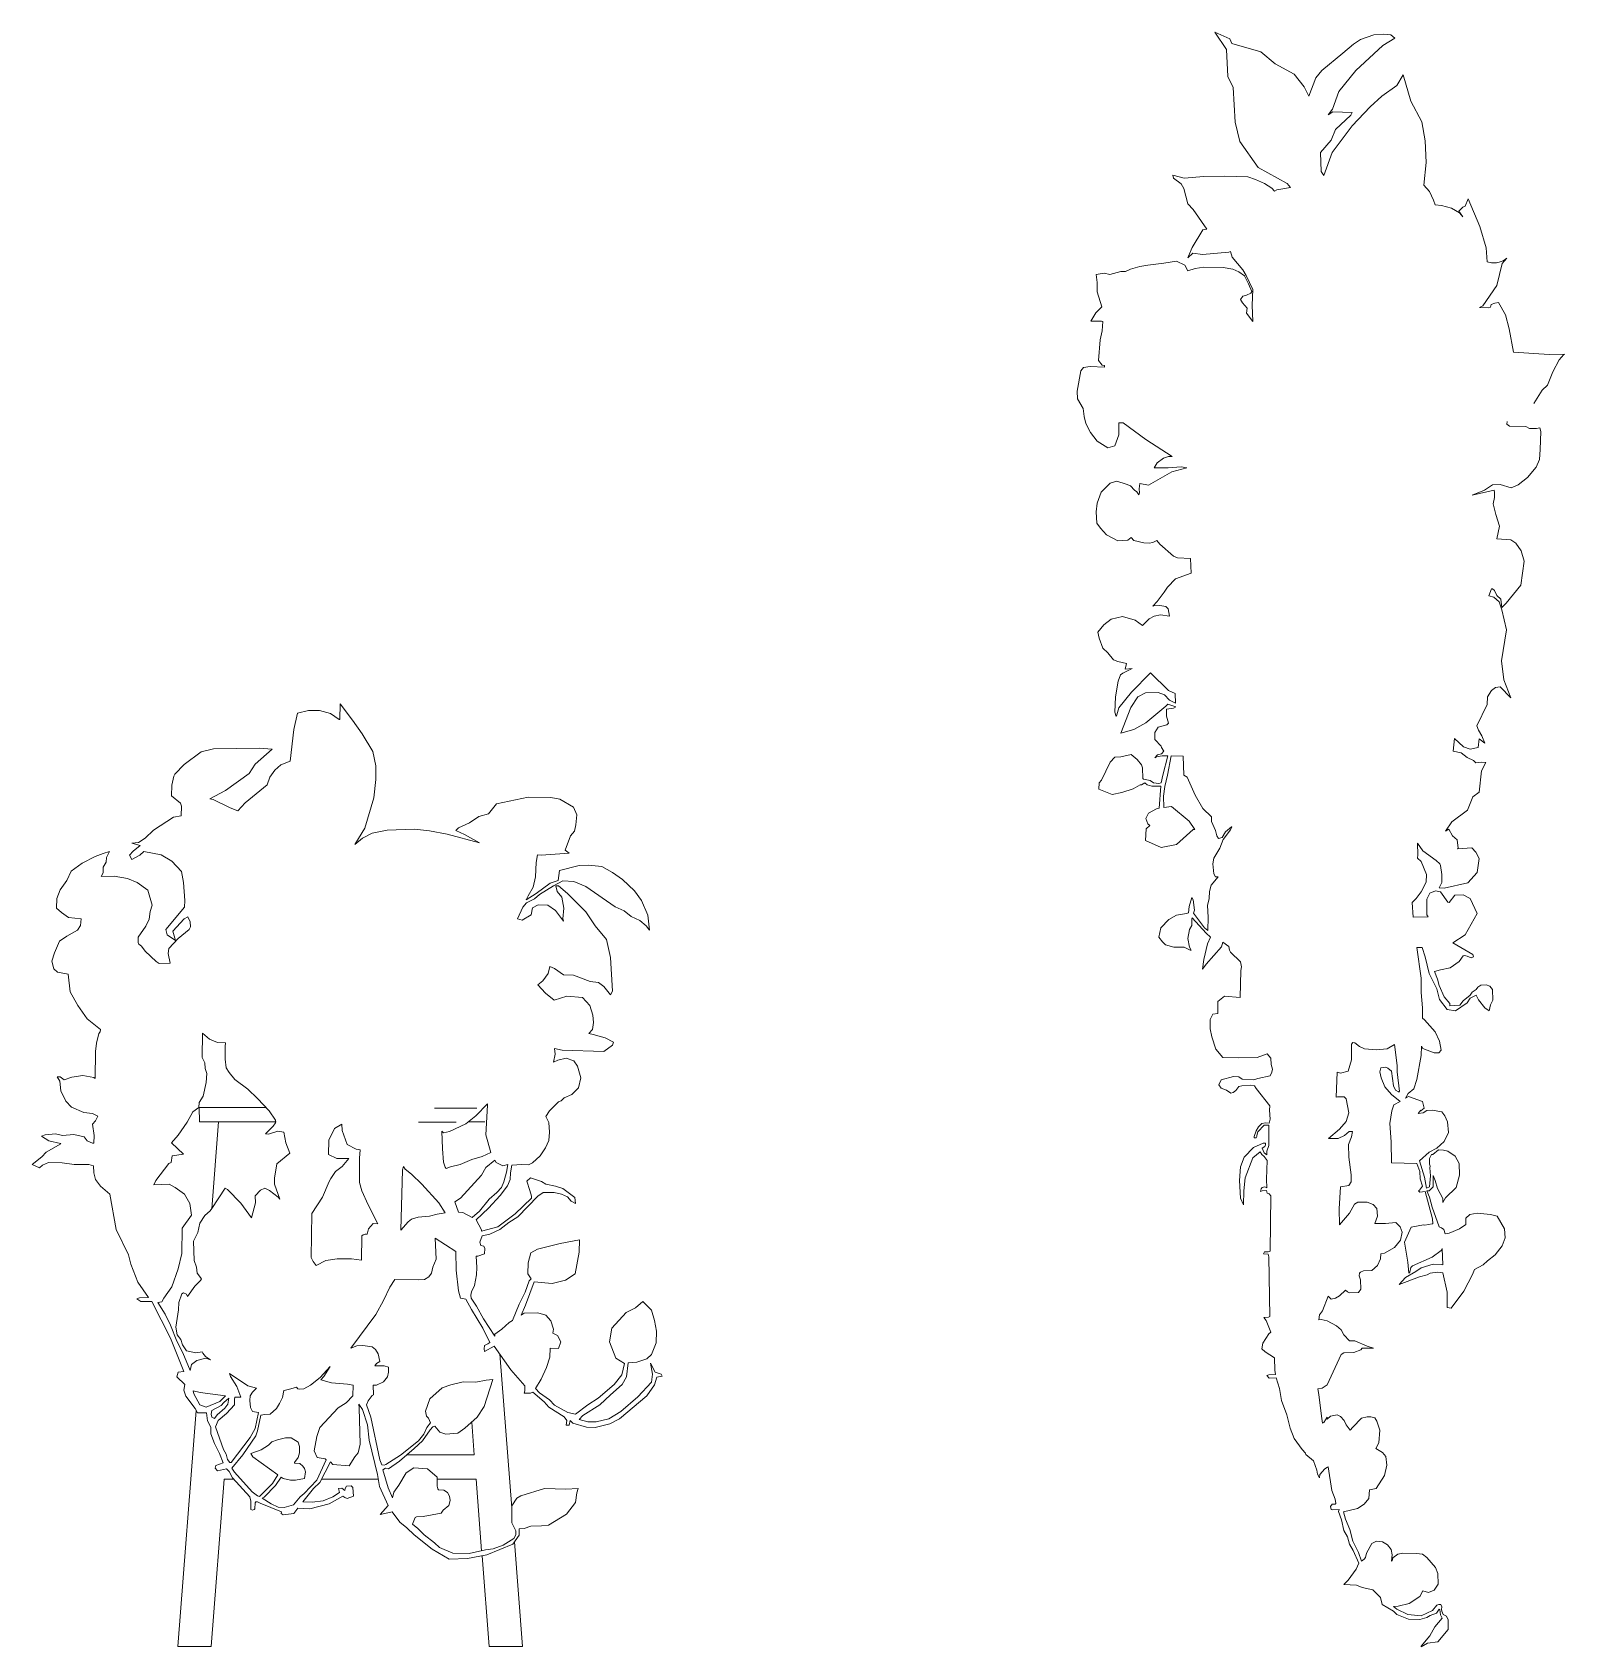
# Model space of a CAD drawing. Header units: millimetres. Extents: x -63086 to 144078, y -129912 to 13382.
# Drawn here: x 58897 to 60035, y -40443 to -39244 of the extents above; entities that cross this region are included whole.
import ezdxf

# ---------------------------------------------------------------- set-up
doc = ezdxf.new("R2010")
doc.units = ezdxf.units.MM
doc.layers.get('0').update_dxf_attribs({"lineweight": 0})
doc.layers.add('観葉植物', color=92, linetype='Continuous', lineweight=9)

# ---------------------------------------------------------------- blocks, each defined once
blk = doc.blocks.new('観葉植物シルエット（CAD素材.com）21')
at = {"color": 0, "linetype": 'ByBlock', "lineweight": -2}
blk.add_lwpolyline([(63.8, 909.8), (63.5, 907.7), (65.5, 906.4), (77.7, 906.1), (80.5, 904.5), (85.7, 904.5), (88.1, 905.2), (88.7, 902.4), (88.4, 889), (87.8, 881.7), (85.3, 875.9), (78.9, 868.3), (71.9, 862.8), (66.7, 860.6), (58.5, 863.1), (53, 862.8), (46.9, 858.8), (37.8, 855.1), (54.2, 858.8), (54.5, 857), (54.5, 853.3), (53.4, 848.6), (55.3, 840.7), (58, 832.1), (56.2, 822.6), (66.5, 822), (70.3, 819.4), (74.3, 813.8), (76.4, 806), (73.9, 788.3), (63, 774.8), (59.8, 771.7), (59, 777.8), (56.2, 780.7), (54.5, 784.3), (52.9, 785.6), (52.2, 785.5), (50.2, 780.4), (53.9, 779.4), (57.9, 775.9), (59.8, 770), (63.4, 755), (59.6, 732.2), (61.3, 717.9), (66.5, 704.7), (58.6, 712.7), (55.2, 712.2), (52.2, 710.1), (49.2, 705.3), (48.9, 699.6), (41.3, 683.7), (42.4, 680.5), (45.1, 676.3), (47.2, 671), (43, 674.2), (42.3, 667.8), (36.3, 666.6), (31.4, 668.3), (24.7, 674.5), (23.8, 664.9), (29.7, 663.8), (34, 660.3), (38.8, 658), (40.4, 656.4), (44.4, 656.9), (48, 656.7), (44.7, 650.4), (42.9, 634.6), (38.3, 631.2), (34.3, 621.1), (22.6, 612.6), (17.9, 605.7), (20.4, 607), (23.3, 602.1), (26.7, 599.2), (27.5, 592.9), (26.9, 592.5), (37.6, 593.1), (40.5, 590.1), (42.9, 585.3), (41.6, 575), (34.5, 567.2), (17, 563.2), (13.2, 563.4), (15.3, 567.4), (15.3, 573.3), (14.2, 580.1), (13.7, 581.3), (11.1, 583.8), (1.2, 590.9), (-2.8, 596.8), (-2.6, 587.9), (-2.9, 585.6), (0, 583.1), (3.9, 573.3), (3.6, 567.8), (0, 560.5), (-3.7, 555.7), (-6.8, 552.7), (-6, 541.7), (5.1, 541.9), (4.2, 543.5), (4.2, 555), (6.4, 559.6), (10.6, 561.4), (14.3, 560.5), (19.8, 552.9), (20.7, 552.6), (25, 558.1), (31.1, 558.4), (36.2, 555.7), (41.4, 544.4), (32.6, 528.5), (23.4, 522.7), (38.2, 514), (38.9, 512.2), (37, 511.6), (34.1, 512.8), (32.1, 513.2), (31, 513.1), (28.2, 508.8), (21.5, 504), (14.3, 502.7), (9.9, 501.3), (12, 495.8), (13.3, 490.9), (17.1, 482.5), (21.1, 477.7), (21.3, 475.8), (28.7, 476.4), (31, 479.6), (36.2, 483.8), (37.7, 486.1), (40.8, 488), (41.9, 489.8), (44.3, 491.2), (48.1, 491.5), (50.9, 490.4), (52.8, 488.1), (53.1, 480.2), (51.4, 476.6), (50.4, 472.2), (47.3, 474.4), (42.5, 480.3), (40.7, 483.8), (40.2, 483.6), (36.4, 481.5), (34.1, 478.1), (25.5, 472.2), (19.2, 473.1), (13.5, 480.6), (11.6, 488.4), (5.9, 500), (2.8, 512.2), (0.7, 519.3), (-3.3, 519.1), (-0.2, 496.4), (-0.2, 485.7), (0.9, 474.5), (0.9, 466.8), (2.4, 465.4), (10.4, 456.7), (13.5, 449.6), (14.8, 443), (13.1, 441.1), (9.5, 440.9), (1.1, 444.1), (0.1, 446), (-0.1, 439), (-3.3, 421.2), (-5.6, 414.2), (-9.8, 410.9), (-11.6, 407.4), (-9.4, 408.6), (0.9, 404.8), (2.2, 399.9), (-0.3, 397.8), (-0.3, 398.3), (-2.4, 395.9), (1.5, 396.4), (4.1, 398.2), (8.1, 398.5), (15.2, 397.2), (17.5, 394.3), (19.4, 389.8), (20.1, 381.8), (17.1, 375.1), (11.6, 370.3), (5.8, 367.3), (-1.2, 360.8), (2.3, 348.6), (3.8, 340.4), (6.1, 341.4), (6.9, 349.6), (6.3, 355.7), (6.5, 356.9), (6, 358.3), (6, 362.5), (7.6, 365.4), (8.7, 365.4), (12.7, 369), (16.5, 368.8), (19.8, 367.9), (25.1, 364.2), (28.1, 358.9), (28.3, 350.1), (25.8, 341), (18, 333.2), (16.1, 329.9), (15.9, 332.8), (12.1, 340.2), (10.4, 346.1), (8.8, 350), (8.8, 341.6), (5.8, 338.5), (4.2, 338.5), (6.1, 333.9), (8.2, 326.3), (13.2, 311.8), (15.1, 311), (16.8, 309.7), (17.7, 306.5), (20.6, 307), (28.4, 310.4), (33, 313.6), (33.2, 318.3), (36, 321), (41.5, 321.9), (51.5, 321), (56.4, 319.8), (61.7, 310.4), (62.2, 303.6), (60.1, 297.8), (54.9, 291.1), (49.1, 286.6), (46, 283.5), (39.5, 280), (38.1, 276.5), (31.5, 264.1), (22.2, 251.4), (19.3, 251.9), (19.3, 263.2), (16.1, 277.6), (12, 278.1), (6.7, 277.3), (4.4, 276.2), (-1.3, 274.7), (-16.4, 269), (-11.6, 274.1), (-4, 278.5), (0, 281.3), (8.8, 284), (15.1, 283.8), (15.9, 283.5), (15.6, 295.6), (14.7, 294.2), (8, 289.3), (-6.5, 282.8), (-7.8, 281.5), (-8.6, 278.2), (-9.3, 277.5), (-10.1, 285.5), (-12.4, 300.3), (-7.4, 311.6), (1.7, 313.3), (2.6, 313.1), (8.2, 314.1), (8.6, 313.9), (8.4, 317.7), (2.9, 338.1), (-1.1, 337.6), (-2.1, 338.5), (-1.3, 339.1), (0.8, 341.9), (-0.9, 347.5), (-1.1, 352.8), (-3.2, 358.9), (-22.2, 359.3), (-22.4, 374.9), (-23.3, 388.4), (-21.8, 398), (-20.4, 402.3), (-15.7, 404.9), (-22.2, 410), (-27.1, 415.7), (-29.8, 422.4), (-30.7, 426.9), (-30, 429.8), (-26.5, 430.4), (-24.8, 429.6), (-22.2, 427.5), (-20.6, 416.5), (-19.1, 413.2), (-16.4, 411.7), (-16.8, 412.2), (-16.1, 412.4), (-17.9, 426.9), (-18, 431.7), (-20, 447.3), (-25.4, 443.9), (-33.4, 443.3), (-42.2, 443.9), (-46, 445.6), (-49.4, 448.3), (-50.9, 448.7), (-51.7, 447.5), (-51.9, 435.9), (-54.2, 427.5), (-59.9, 425.8), (-62.4, 426.6), (-63.1, 408), (-62.2, 408.3), (-57.3, 408.3), (-55.8, 406.8), (-53.9, 396.4), (-55.8, 390), (-60.7, 384.2), (-69, 377.5), (-61.7, 377.4), (-57, 379.6), (-53.5, 382.7), (-51.2, 382.7), (-51.7, 378.6), (-54, 372.8), (-53.7, 363.4), (-52, 350.3), (-52, 345.3), (-53.9, 342.4), (-59.9, 341.6), (-61, 325.1), (-60.7, 313.2), (-53.3, 322), (-49.7, 328.6), (-47.2, 330), (-40.1, 330), (-35.8, 328.4), (-32.9, 325.4), (-32.5, 319.7), (-34.6, 314.2), (-26.6, 314.2), (-19, 314.9), (-15.6, 311.9), (-14.1, 307.8), (-15.4, 301.8), (-19.9, 296.4), (-27.2, 292.2), (-30, 291.7), (-30.4, 288), (-32.5, 283.1), (-36.6, 279.3), (-42.8, 279.1), (-45.2, 278.2), (-46, 277.5), (-46.2, 275.5), (-45.2, 272.5), (-44.9, 265.5), (-46.7, 263), (-53.3, 262.8), (-54.8, 263.4), (-56.4, 264.8), (-60.7, 260.6), (-63.6, 258.7), (-67, 258), (-69.2, 260.4), (-73.4, 249.4), (-75.7, 246.4), (-76.1, 242.8), (-74.4, 243), (-69.9, 242), (-63, 238.2), (-59.6, 235.4), (-57.5, 231.7), (-53.3, 227.2), (-49.3, 227.2), (-40.3, 223.2), (-35.6, 221.8), (-43.9, 221.8), (-44.9, 220.5), (-50.2, 218.4), (-57.4, 218.3), (-59.4, 216.9), (-70, 194.4), (-73.5, 192.1), (-76.9, 191.5), (-76.1, 187.3), (-74.2, 171.1), (-73.4, 166.1), (-72.3, 166.6), (-69.8, 170.4), (-69.8, 169), (-67.5, 171.3), (-62.4, 172.3), (-59.9, 170.9), (-57.2, 168.1), (-55.9, 164.8), (-52.7, 160.8), (-50.8, 163.1), (-44.3, 169.6), (-40.3, 170.6), (-37.4, 170.6), (-34.6, 170), (-32.9, 167.5), (-30.9, 160.7), (-31.5, 151.3), (-33.8, 147.1), (-28.7, 144.1), (-26.4, 141.2), (-25.6, 134.7), (-27.3, 127.1), (-33.6, 117.4), (-38.5, 116.4), (-39, 110), (-42.5, 105.8), (-47.4, 102.6), (-57.7, 100.1), (-56.4, 94.8), (-53.1, 87), (-50.8, 78.4), (-46.5, 70), (-44.3, 63.6), (-42.5, 65), (-41.4, 66.3), (-40.6, 69.4), (-36.6, 76.6), (-33.2, 78.3), (-28.8, 77.9), (-25, 75.7), (-22.3, 72.2), (-21.5, 68.2), (-22.1, 63.5), (-21.5, 63.8), (-21, 66.1), (-17.5, 68.6), (-13.7, 69.4), (-3.6, 69.2), (1, 68.6), (4.2, 66.3), (10.5, 58.9), (12.2, 54.3), (12.6, 46.5), (9.5, 41.9), (5.3, 40.2), (1.1, 41.5), (-1.1, 37.2), (-9.1, 32.2), (-17.2, 30.1), (-20.6, 29.8), (-18.1, 27.8), (-10.1, 23.8), (-0.2, 22.9), (8.4, 26.9), (11.6, 30.9), (13.1, 31.4), (14.5, 31.3), (15.2, 29.7), (15.1, 27.6), (15.2, 26.5), (16.2, 23.8), (18.7, 22.7), (20, 20), (20, 12.8), (12.2, 3.6), (4.6, 2.7), (0, 0), (0, 0.4), (6.3, 8), (10.1, 14.7), (15.4, 21.3), (14.3, 23.6), (13.9, 27.6), (13.3, 28), (11.4, 25), (6.7, 23.2), (4.2, 21.7), (-1, 20.2), (-9.5, 20.4), (-18.1, 23.8), (-20.6, 26.3), (-29, 31.4), (-30.3, 36.6), (-36, 42.3), (-44, 44), (-48.2, 45.7), (-57.6, 46.3), (-54.3, 49.4), (-48.4, 57.7), (-46.3, 62.1), (-50.7, 71.5), (-53.3, 76.1), (-54.8, 81.6), (-57.5, 86.4), (-59.2, 94.2), (-61.5, 100.5), (-61.1, 102), (-65.9, 101.7), (-67, 102), (-67.4, 104.1), (-66.1, 105.8), (-64, 105.8), (-63.4, 106.4), (-64, 109.5), (-66.5, 116.1), (-69.1, 133.5), (-69.6, 133.4), (-71.7, 132.1), (-75.4, 127.9), (-75.5, 125.4), (-77.1, 128.1), (-77.6, 131.1), (-80.1, 138), (-85.8, 142.7), (-86, 143.8), (-88.5, 146.4), (-94.4, 154.6), (-97.3, 162.4), (-99.8, 172.1), (-103.7, 182.8), (-105.3, 191.7), (-107.8, 199.7), (-112.9, 199.3), (-114.6, 201.4), (-113.3, 202), (-108.2, 202.2), (-108.7, 205.3), (-108.9, 214.4), (-116, 218.9), (-118.4, 221.1), (-117.7, 225.3), (-113.1, 232.4), (-111.8, 233.6), (-115.3, 242.3), (-117, 244.4), (-113.4, 244.6), (-112.4, 245.2), (-113.2, 289.6), (-113.7, 291.5), (-117.2, 291.7), (-116.8, 292.8), (-116.4, 293.2), (-113.6, 293.2), (-112.2, 293.6), (-111.8, 334.9), (-113, 336.3), (-114.5, 336.9), (-114.9, 338.8), (-118.1, 338.4), (-119.3, 338), (-118.9, 340.1), (-118.1, 340.9), (-116.2, 341.6), (-114.7, 340.7), (-115, 347.2), (-114.5, 361), (-116.6, 364.1), (-118.4, 365.6), (-119.6, 367.4), (-125.1, 363.1), (-130.9, 348.2), (-131.8, 338.4), (-132.1, 328.1), (-134.3, 333), (-134.9, 346.1), (-134.3, 356.4), (-131.5, 363.5), (-124.5, 370.8), (-117.5, 373.8), (-115.7, 373.8), (-115.7, 372.6), (-116.3, 371.4), (-118.1, 370.2), (-116.6, 366.8), (-114.8, 365.3), (-114.8, 368), (-113.2, 372.3), (-113.2, 387.2), (-116.6, 387.4), (-121.3, 382.3), (-122.1, 379.5), (-122.1, 378.8), (-122.7, 377.9), (-124, 377.9), (-124, 378.9), (-122.7, 383), (-120.9, 386.1), (-118.5, 388.4), (-115.8, 389), (-112.9, 388.7), (-112.2, 391.8), (-112.6, 398.3), (-112.5, 401.6), (-122.6, 414.5), (-123.9, 416.4), (-126.6, 416.9), (-133.3, 416.6), (-135.4, 415.9), (-137.7, 412.9), (-139.8, 411.6), (-141.4, 411.1), (-144.6, 413.2), (-148.6, 414.7), (-150.4, 417.2), (-148.7, 421), (-139.5, 423.4), (-135.5, 423.2), (-133.1, 421.5), (-124.3, 421), (-121.5, 422), (-112.2, 424), (-111, 426.7), (-110.6, 428.8), (-111.6, 432.3), (-111.8, 437), (-114.4, 440.2), (-122, 437.6), (-135.4, 437.3), (-147.3, 437.6), (-152.5, 443.7), (-155.5, 452.9), (-156.8, 458.7), (-156.8, 465.7), (-154.9, 469.7), (-151, 470.3), (-151, 479.1), (-146.1, 483.1), (-134.5, 482.2), (-134.1, 502.1), (-133.5, 504.8), (-134.2, 508.6), (-141.7, 515.7), (-142.5, 517.3), (-143, 519.9), (-147.4, 523.2), (-148.4, 519.7), (-159.7, 506.9), (-162.4, 503.2), (-161.5, 510.3), (-158.8, 521.9), (-156.6, 527), (-159.7, 529.8), (-170.2, 541.2), (-170.3, 540.8), (-170.3, 535.6), (-172.2, 532.5), (-173.4, 525.8), (-172.2, 519.4), (-171, 517.3), (-171.6, 517.3), (-176.1, 519.4), (-183.8, 519.4), (-189.9, 521.3), (-192.3, 523.4), (-195, 527), (-193.5, 533.8), (-187.4, 539.9), (-181.9, 543.2), (-174.3, 544.4), (-172.8, 545), (-172.5, 549.6), (-170.3, 556.3), (-169.4, 554.5), (-168.5, 546.9), (-169.2, 544.6), (-160.9, 533.8), (-158.4, 531.8), (-158.2, 541.7), (-158.8, 550.5), (-157.5, 555.7), (-157.2, 560.9), (-156, 565.5), (-150.9, 571.8), (-152.9, 571.6), (-154.1, 574), (-154.7, 581.3), (-154.1, 585.6), (-149.5, 592.9), (-147.1, 599.3), (-141.6, 606.6), (-140.6, 608.8), (-141, 608.8), (-145.3, 605), (-148, 601), (-150.5, 600.1), (-151.8, 602.2), (-152.8, 606), (-155.8, 612.8), (-155.7, 616.2), (-162.3, 622.4), (-168, 632.3), (-173.9, 645.8), (-176.3, 647.2), (-176.9, 661.4), (-185.8, 661.6), (-188.4, 647.3), (-190.5, 638.8), (-191.5, 631.5), (-191.3, 623.1), (-185.6, 623.9), (-172.5, 612.9), (-168.2, 606.8), (-169.4, 606.8), (-181.9, 595.8), (-193.2, 593.4), (-204.8, 598.6), (-204.2, 607.4), (-201.5, 609.8), (-203, 611.1), (-204.5, 615), (-202.7, 619), (-196.6, 622.3), (-194.7, 622.6), (-193.5, 638.9), (-200.2, 638.9), (-203.5, 639.9), (-205.4, 641.4), (-207.9, 640), (-208.8, 640), (-214, 637), (-222.5, 634.2), (-229.5, 632.7), (-239.6, 636.7), (-239.3, 641.6), (-237.4, 643.4), (-231, 656.8), (-227.7, 660.5), (-223.1, 660.8), (-215.5, 662.6), (-210.9, 658.9), (-207.8, 654.8), (-207.1, 652.7), (-206.9, 644.7), (-206.3, 644.1), (-201.4, 643.3), (-198.9, 641.4), (-194.9, 640.9), (-193.2, 641.6), (-192, 647.1), (-188.3, 661.6), (-192.5, 661.6), (-196.7, 660.7), (-197.9, 660.1), (-195.8, 662.2), (-192.9, 663), (-191.3, 664.9), (-192.9, 667.8), (-193.2, 668.7), (-197.8, 673.6), (-197.8, 678.8), (-195.4, 682.7), (-188.9, 684.5), (-187.7, 685.8), (-189.3, 690.9), (-189.3, 696.1), (-184.1, 697), (-182.3, 697.9), (-188.3, 699.8), (-189.6, 698.3), (-204.5, 686.1), (-213.6, 681.2), (-223.1, 678.4), (-215.8, 697.4), (-210.6, 705.3), (-204.8, 708.3), (-195.4, 708.6), (-190.8, 706.8), (-187.1, 702.8), (-182.6, 700.6), (-182.7, 707.7), (-187.7, 710), (-201.2, 723.2), (-215.1, 708.7), (-224.5, 697.2), (-226, 691.9), (-226.6, 690.8), (-227.7, 694), (-227.1, 705.4), (-225.2, 717), (-223.3, 721.6), (-221.6, 722.9), (-214.6, 726.5), (-219.9, 726), (-218.9, 730.2), (-225.4, 731.5), (-228.6, 732.9), (-232.8, 738), (-236.6, 741.6), (-239.3, 748.9), (-240.1, 753.4), (-235.7, 758.8), (-230.2, 763), (-222, 765.1), (-212.6, 762.2), (-207, 758.2), (-202.2, 763.3), (-198.5, 765.3), (-193.6, 766.2), (-186.9, 765.2), (-188.1, 770.7), (-189.6, 772.3), (-194.2, 773.1), (-198.7, 772.9), (-199.3, 772.7), (-196.1, 776.1), (-190.9, 783), (-188.6, 786.8), (-182.5, 792.9), (-170.9, 797.2), (-171.5, 808.1), (-181, 808.6), (-184, 809.8), (-194.1, 818.6), (-196.3, 821.4), (-199.4, 820), (-202.1, 819.5), (-206, 819.8), (-213.6, 821.4), (-215.5, 823.6), (-217.9, 821.8), (-225.3, 821.2), (-233.7, 825.7), (-238.3, 830.5), (-240.9, 834.3), (-241.5, 842.6), (-240.6, 849.1), (-237.7, 857.4), (-231.1, 864.1), (-226.1, 865.4), (-219.1, 863.3), (-216, 862), (-212.9, 858.7), (-211.3, 857.5), (-209.8, 855.3), (-209.3, 856.8), (-209.6, 859.8), (-209.1, 863.7), (-202.6, 862.6), (-185.3, 872.5), (-174, 875.5), (-178.4, 876.1), (-188.1, 875.5), (-198.4, 875.5), (-196.1, 879.2), (-191.4, 882.6), (-187.7, 883.7), (-185, 883.7), (-204.5, 896.4), (-221.5, 908.8), (-224.7, 908.8), (-224.5, 899.9), (-227.7, 891.8), (-232.7, 890.3), (-240.7, 895.1), (-245.6, 901.6), (-249.1, 908.4), (-250.4, 913.6), (-251.2, 919.4), (-255.2, 926.7), (-255.5, 932.2), (-252.9, 947.3), (-250.8, 949.8), (-246, 950.7), (-235.3, 950.2), (-235.3, 951.5), (-237, 951.6), (-239.8, 955), (-238.6, 970.5), (-236.9, 977.1), (-236.6, 984.1), (-237.6, 984.2), (-245.5, 984.2), (-241.8, 990.5), (-237.2, 994.9), (-240.8, 1006), (-240.6, 1012.9), (-241.4, 1019), (-235.6, 1019.9), (-231.4, 1019), (-223.1, 1021.1), (-219.6, 1021.3), (-216, 1022.8), (-209, 1024.9), (-203.2, 1026), (-191.1, 1027.4), (-181.7, 1028.9), (-175.6, 1025.8), (-173.4, 1021.6), (-167.9, 1023.5), (-161.6, 1024.3), (-147.1, 1024.1), (-139.9, 1022.9), (-135.5, 1021), (-131.3, 1018), (-128.2, 1012.1), (-125.9, 1006.3), (-126.5, 1005.2), (-129.8, 1003.7), (-132.6, 1002.9), (-134.3, 1000.4), (-132.8, 997.8), (-129.2, 994), (-129.8, 990.3), (-125, 984), (-125.6, 996.3), (-125, 1007.9), (-130.1, 1018.2), (-132.6, 1022.5), (-140.5, 1031.9), (-141.8, 1036.1), (-143, 1035.6), (-162.6, 1033.7), (-169.6, 1034.9), (-173.5, 1031.3), (-172.9, 1032.5), (-170.2, 1038.9), (-162.2, 1052), (-159.2, 1052.5), (-169.3, 1067.3), (-173.5, 1071.5), (-176.3, 1082.8), (-178.4, 1086.2), (-183.9, 1090.4), (-184.5, 1092.6), (-176, 1090.4), (-161.6, 1091.7), (-146.1, 1092), (-128.7, 1091.4), (-123.2, 1089.5), (-116.5, 1086.5), (-111, 1083.1), (-108.9, 1080.8), (-107.4, 1081.9), (-97.1, 1083.5), (-99.7, 1086.6), (-121.2, 1098.3), (-134.8, 1117.8), (-138.3, 1132), (-139.7, 1157.8), (-143.6, 1166.1), (-144.6, 1186.1), (-153.4, 1198.8), (-142.2, 1193.9), (-140.7, 1190.5), (-119.2, 1184.2), (-108.5, 1175.4), (-94.3, 1167.6), (-87, 1158.3), (-83.4, 1151.3), (-78.2, 1165.1), (-73.9, 1170.5), (-58.2, 1183.2), (-50.4, 1190), (-45.1, 1193.4), (-35.3, 1196.9), (-28, 1197.3), (-22.6, 1196.9), (-19.7, 1194.4), (-28.5, 1189.1), (-48.5, 1170.5), (-61.2, 1154.9), (-66, 1141.7), (-69.1, 1137.5), (-65.6, 1139.8), (-51.4, 1139.3), (-52.4, 1137.3), (-63.6, 1126.6), (-67, 1118.8), (-74.8, 1109.5), (-74.3, 1095.4), (-72.3, 1092.5), (-66.2, 1109.6), (-51.3, 1129.4), (-37.9, 1143.5), (-29.4, 1151.4), (-18.1, 1159.3), (-13.5, 1167.3), (-7.7, 1147.7), (0.5, 1132.2), (3, 1118.1), (3.6, 1102), (1.8, 1085.3), (6, 1080.6), (9.2, 1074.1), (10.4, 1070.7), (15, 1070.3), (22.4, 1068.2), (28.3, 1064.8), (30.8, 1061.7), (28, 1066.1), (30.8, 1069), (32.7, 1069.6), (34.8, 1075.1), (43.4, 1054.7), (48.2, 1038.7), (48.9, 1028.4), (52.2, 1027.6), (55.8, 1027.6), (57.9, 1028), (60.9, 1029.1), (63.6, 1031.2), (60, 1027.1), (56, 1010.9), (45.7, 995.6), (43.2, 994.4), (49.6, 994.1), (51.3, 994.8), (51.8, 996.7), (54.7, 997.7), (57.4, 998.1), (62.5, 988.9), (65.4, 978.6), (68.5, 961.2), (95.1, 959.6), (106.5, 959.7), (105.8, 959.6), (102.5, 955.7), (97.8, 946.6), (93.8, 936.9), (89.8, 933.1), (83.7, 923.2)], dxfattribs=at)
blk = doc.blocks.new('観葉植物シルエット（CAD素材.com）22')
at = {"color": 0, "linetype": 'ByBlock', "lineweight": -2}
for p, q in [((15.8, 400.4), (16.1, 389.6)), ((15.9, 400.2), (65.4, 400.2)), ((190.6, 399.8), (222.2, 399.8)), ((16.1, 389.7), (73, 389.7)), ((30.3, 389.7), (25.3, 325.1)), ((206.8, 389.4), (178.7, 389.4)), ((228, 389.6), (216.2, 389.6)), ((248.1, 103), (239.2, 217.3)), ((106.7, 124.2), (149, 124.2))]:
    blk.add_line(p, q, dxfattribs=at)
for points in [[(129.8, 688), (137, 677.8), (145, 664.6), (147.1, 654), (147.1, 643.9), (145.6, 630.3), (138.9, 607.7), (131.5, 595.7), (137.3, 600.2), (144.5, 604.1), (155.6, 606.2), (175.8, 606.9), (187, 605.7), (200.2, 603.3), (224, 596.8), (213.1, 603), (206.5, 606.1), (208.6, 607.9), (216.6, 611.8), (223.6, 616.3), (230.7, 618.3), (236.7, 625.7), (260.3, 630.8), (277, 630.6), (283.9, 629.2), (294, 623.4), (296.3, 617.7), (295.6, 610.1), (294.6, 605.5), (291.7, 602), (287.7, 591.5), (290.7, 589.2), (270, 587.8), (267.2, 587.9), (266.3, 582.2), (265.7, 571.6), (264, 564), (260.3, 557.6), (258.8, 554.4), (266.1, 559.3), (276.5, 566.8), (282.6, 568.9), (283.6, 576.3), (298.1, 579.9), (305, 580.2), (314.9, 579.2), (323, 574.9), (330.4, 569.5), (339.3, 561.3), (344.4, 553.9), (349.2, 543.1), (350.3, 532), (348, 535.3), (343.1, 539.1), (336.7, 542.1), (331.5, 546.4), (324.9, 549.4), (303, 564.5), (294.2, 568.2), (285.9, 568.6), (279, 565), (268.7, 558.4), (264.9, 555.3), (259.1, 552.2), (256.3, 549), (252.3, 540.4), (255.7, 539.4), (262.6, 543.4), (263.6, 548.5), (267.7, 550.8), (274.9, 550.6), (280.6, 546.5), (286.6, 538.6), (286.4, 538.9), (286, 540.5), (286.8, 548.3), (285.2, 556.4), (281.9, 560.7), (280.9, 564.8), (282.7, 564.8), (289.5, 559.2), (303.2, 545.5), (309.9, 535.2), (318.4, 525), (321.4, 511.8), (322.9, 486.8), (321.4, 483.9), (316.5, 490.1), (312.4, 493.1), (306.2, 493.8), (293.9, 498.5), (286.5, 498.7), (279.7, 503.6), (276.4, 505), (275, 499.9), (271.1, 494.4), (267.5, 491.5), (273.2, 485.1), (279.5, 479.9), (289, 482.9), (300.5, 482.1), (306, 476.1), (308.3, 468.9), (308.9, 463.4), (308.1, 458.2), (305.2, 455.2), (308.5, 454.5), (317.5, 452.1), (323.7, 448.8), (322.9, 446.7), (316.5, 441.8), (285.5, 442.8), (279.8, 444.2), (280.2, 440), (279.1, 433.9), (282.4, 435.4), (288.4, 436.9), (294.3, 435), (297, 430.9), (299.5, 422.3), (297.6, 414.9), (292.7, 410), (286.9, 407.5), (284.7, 405.2), (282.8, 404.4), (276.2, 397.9), (273.5, 393.5), (275.5, 389.1), (276, 382), (275.7, 375.8), (273.1, 370.4), (269.2, 364.3), (263.4, 359.2), (260.6, 357.7), (255.6, 357.9), (248.2, 357.5), (247.2, 351.8), (247, 346.8), (244.9, 342.1), (239.4, 334.9), (230.8, 325.5), (221.6, 317), (225.5, 309.4), (225.6, 308.5), (237.8, 311.8), (250.6, 321.3), (262.7, 333), (262.7, 334.4), (261.6, 338.7), (259.2, 345.7), (261.9, 348.2), (270.1, 345.3), (273.4, 343.3), (280.5, 342), (286.1, 340.2), (294.9, 333.4), (295.5, 328.9), (292.2, 330.7), (289.4, 334), (284.9, 335.9), (279.5, 337.1), (271.3, 337.1), (267.4, 334.4), (252.6, 319), (245.8, 314.9), (239.3, 309.8), (231.7, 306.3), (226.1, 305.1), (224.3, 300.3), (225.1, 297.9), (227.3, 297.3), (228.2, 295.6), (227.8, 291.7), (222.8, 289.9), (221.7, 289.9), (222.2, 281.5), (221.8, 276.1), (220.4, 268.1), (218.1, 263.4), (217.7, 260.9), (217.9, 258.7), (222, 252.7), (227.1, 243.5), (235.5, 230.5), (235.5, 232.1), (240.6, 235.6), (246.1, 240.7), (248.6, 242.2), (253.5, 254.3), (258, 263.1), (261.1, 271.7), (262.4, 273), (260.1, 276.7), (260.3, 284.9), (262.2, 292.3), (267.1, 295.2), (284.1, 299.3), (298.3, 302.1), (298.1, 292.9), (295.2, 276.9), (288, 272.2), (278.2, 269.7), (264.6, 270.9), (258.3, 253.5), (255, 246.1), (257.4, 247.5), (267.5, 247.9), (273.4, 246.1), (277.1, 242), (279.2, 235.8), (278.6, 232.7), (282.1, 230.9), (284.5, 226.2), (282.9, 221.4), (276.6, 221.7), (276.4, 214.8), (273.9, 207.2), (270, 198.6), (265.7, 191.6), (268.8, 188.5), (276, 183.2), (279.9, 179.3), (289.6, 173.9), (295.5, 172.5), (304.5, 179.5), (312.3, 184.4), (324.1, 194.5), (329.8, 201.7), (331.8, 210.3), (325.3, 214.2), (320.6, 226.3), (322.4, 236.4), (333.1, 248.1), (340.1, 251.6), (345.4, 256.3), (351.8, 249.9), (354.2, 242.1), (355.5, 234.3), (355.3, 225.5), (351.8, 216.9), (348.3, 213.6), (340.9, 211.1), (334.6, 210.7), (333.3, 200.2), (330, 194.5), (321.4, 186.9), (313.6, 179.5), (300.8, 171.7), (298.2, 168.6), (304.7, 167), (310.7, 166.8), (320.2, 169), (329.2, 174.6), (341.7, 185.4), (351.8, 196.3), (352.6, 202.3), (351, 210.5), (354.7, 203.7), (359, 202.3), (359.8, 200.9), (355.8, 200.1), (354, 194.3), (348.3, 186.1), (328, 169.2), (320.8, 165.3), (309.9, 162.7), (303.5, 162.9), (293.5, 165.9), (291.4, 167.8), (290.6, 164.5), (288.5, 164.5), (289.1, 168), (287.1, 170.5), (275.6, 177.8), (272.1, 181.8), (263.7, 188.9), (262, 188.1), (257.3, 188.3), (257.9, 189.8), (257.9, 193.7), (247.5, 205.6), (234.9, 223), (227.9, 219.1), (227.5, 221.2), (227.9, 223.6), (230.4, 224.7), (231.8, 225.9), (226.7, 236.4), (218.1, 250.3), (214, 258.1), (209.9, 258.6), (208.6, 264.1), (206.8, 279.5), (206.6, 293.4), (191.2, 303.4), (192, 287.7), (189.5, 281.7), (188.5, 277.4), (186.6, 274.6), (183.3, 272.7), (179, 272.3), (161.3, 272.5), (157.6, 267), (152.9, 256.9), (147.1, 246.6), (128.6, 221.5), (133, 223.4), (137.5, 223.5), (144.3, 222.5), (147, 220.7), (148.9, 217.4), (150.1, 211.6), (147.5, 210.1), (146.5, 208.4), (153.4, 208.4), (156.6, 207.5), (156.6, 203.8), (155.9, 200.2), (152.9, 196.6), (147.5, 194.1), (145.1, 194), (145.3, 187), (144.5, 186.4), (141.4, 182.5), (140.2, 179.6), (143.5, 170.4), (150.2, 138.6), (151.5, 134.9), (153.3, 134.7), (154.6, 135.1), (165.4, 142.1), (178.8, 152.7), (182.7, 157.7), (185, 162.6), (187.8, 166.1), (186.2, 169.6), (184.8, 171.2), (183.9, 174.9), (187.2, 184), (196.5, 192.2), (202.8, 194.4), (212.1, 196.5), (221.3, 196.3), (229.1, 197.9), (234, 198.3), (227.5, 178.4), (222.3, 170.4), (213.3, 162.2), (208, 158.5), (199.1, 157.7), (194.6, 159.1), (190.9, 163.6), (189.5, 163.2), (187.4, 161), (181.9, 152.7), (175.7, 147), (164.6, 137.8), (156.6, 132), (154.2, 132.4), (152.3, 131.2), (156.2, 117.8), (159.4, 110.5), (160.4, 114.6), (164.3, 119.8), (169.6, 129), (175.4, 132.7), (185.6, 132.1), (192.8, 125.7), (192.8, 119.1), (193.2, 117.1), (193.7, 116.5), (197.6, 116.1), (200.4, 114.4), (201.9, 111.7), (202.3, 108.5), (201.3, 104.8), (197.1, 101.3), (195.7, 99), (182.2, 96.5), (177.4, 96.3), (176.4, 95.9), (174.4, 90.8), (178.3, 87.7), (183, 83), (190.8, 77), (194.3, 73.5), (204.3, 69.4), (216.5, 69), (228.6, 71.9), (234.3, 72.5), (241.7, 75.4), (249.5, 80.3), (251, 83), (251.2, 85.9), (248.1, 92), (248.1, 104.4), (251.8, 110.1), (254.9, 112), (272.3, 117.5), (288.3, 116.9), (297.4, 117.3), (296.3, 114.2), (295.3, 107), (288.7, 98.4), (275.4, 90.2), (270.1, 89.6), (262.2, 89.4), (257.3, 87.7), (253.6, 87.5), (253.6, 82.8), (248.9, 76), (229.6, 68.2), (215.2, 65.3), (201.5, 64.9), (188.9, 72.3), (175.6, 83), (170.2, 88.3), (164.9, 92.4), (159.2, 100), (158.3, 99.8), (150.3, 98), (156.2, 104.8), (149.8, 118.9), (148.4, 127.7), (142.2, 153.4), (141, 164.7), (137.1, 176), (134.5, 179.9), (134.8, 177.4), (135.5, 150.3), (134, 143.9), (131.6, 140.8), (127.2, 134.3), (115.1, 135.3), (113.5, 137.3), (105.5, 121.9), (100.8, 117.4), (92.8, 107.4), (99.9, 107.2), (108.1, 108.2), (115.3, 111.3), (120.1, 114.5), (119.4, 117.4), (121.9, 117.6), (124, 116), (124.4, 117.4), (125.4, 119.1), (128.9, 119.3), (130.1, 118.2), (130.5, 111.7), (125.8, 110), (124, 110.6), (122.6, 111.7), (112.5, 106.1), (98.1, 102.4), (89.1, 102.7), (86.2, 98.9), (78.2, 97.9), (76.7, 98.9), (77, 100.1), (61.1, 106.4), (59.3, 107.4), (58.1, 107.5), (57.6, 106.8), (57.2, 102.3), (56.8, 101.9), (55.5, 101.2), (54.4, 101.8), (54.2, 108), (53.5, 111.3), (40.6, 125.2), (38.2, 130), (36.1, 132), (29.6, 130.6), (27.9, 132.4), (28.3, 134.5), (33.7, 136.5), (31.1, 143.3), (27.3, 150.8), (24.7, 158), (24.7, 163), (22.2, 167.7), (21.4, 173.5), (14.6, 173.5), (13, 176.8), (6, 186), (4.6, 190.5), (5.2, 194.7), (-0.7, 200.3), (0.3, 203.8), (4.6, 204.3), (-5.4, 229.1), (-19.2, 256.3), (-27.4, 256.3), (-30.3, 258.3), (-28.4, 259), (-21.8, 259.3), (-29.7, 270.5), (-34.9, 283.9), (-36.6, 290.8), (-45.8, 309.6), (-50.4, 336), (-57.3, 341.9), (-61, 346.8), (-62.2, 351.7), (-62.5, 357.1), (-66, 358.1), (-77, 357.9), (-85.8, 359.1), (-95.9, 359.5), (-100.4, 357.5), (-102.7, 355.4), (-108, 357.9), (-101, 363.6), (-97.8, 367.1), (-86.9, 373.3), (-87.1, 373.6), (-95.8, 375.5), (-101.1, 379.1), (-98.4, 380.1), (-90.9, 380.7), (-85.6, 379.4), (-77.2, 380.3), (-69.6, 378.6), (-67.2, 375.5), (-63.3, 373.9), (-62.4, 373.8), (-62, 379.4), (-63.3, 388), (-61, 390.3), (-59.3, 393.9), (-63.3, 395.9), (-69.8, 396.5), (-79, 400.5), (-83, 405.1), (-86.9, 412.6), (-87.6, 419.8), (-89.6, 423.1), (-87.3, 423.1), (-84.3, 420.8), (-78.7, 422.8), (-70.5, 424.1), (-62.3, 422.5), (-61.4, 421.9), (-61, 441.9), (-60.3, 448.1), (-58.7, 455.3), (-57.7, 456.6), (-57.4, 458.3), (-67.2, 466.2), (-74.1, 476), (-80, 486.2), (-81.3, 499.4), (-89.2, 500.7), (-91.9, 503.3), (-93.5, 508.9), (-91.5, 515.1), (-87.9, 523.7), (-82.3, 527.6), (-74.4, 531.9), (-72.1, 535.5), (-71.7, 540.4), (-81.1, 541.3), (-86.4, 545), (-90, 548.2), (-89.7, 555.5), (-87.4, 562), (-82.4, 568.9), (-79.1, 575.8), (-70.9, 581.8), (-61.4, 586.7), (-55.5, 589), (-50.6, 590.3), (-52.9, 586), (-53.2, 582.4), (-55.5, 578.8), (-55.5, 574.5), (-56.8, 571.9), (-47.3, 572.2), (-37.4, 570.3), (-30.2, 567.3), (-22.3, 561.7), (-19, 550.5), (-20.5, 545.9), (-21.2, 540.1), (-23.8, 535), (-29.4, 526.8), (-29.3, 522.9), (-28.9, 521.5), (-26.9, 520), (-24.1, 516.5), (-16, 508.7), (-13.7, 507.2), (-5.7, 507.4), (-7.2, 514.7), (-6.5, 518.3), (0.4, 525.9), (8.6, 532.5), (9.6, 534.4), (9.3, 538.1), (7.6, 541.8), (4.7, 540.4), (-3.6, 531.2), (-1.6, 524.3), (-7.8, 528.5), (-8.8, 532.5), (5.1, 549), (5.2, 554.1), (4.4, 567.3), (2.7, 575.5), (-4.5, 583.1), (-12.4, 588), (-25.2, 590.3), (-28.2, 587.7), (-34.1, 584.4), (-35.8, 587.7), (-33.1, 590.6), (-27.9, 594.9), (-34.2, 596.7), (-29.2, 597.2), (-24.1, 600.3), (-18, 606.2), (-3.1, 615.9), (2.6, 617), (2.9, 624), (2.1, 626.4), (-4.7, 631.8), (-4.5, 639.6), (-3, 646.4), (-2.2, 647.8), (4.8, 655), (17.5, 664.4), (26.5, 666.7), (60.8, 667.1), (70.1, 666.3), (57.5, 655.2), (53, 648.2), (35.4, 635.7), (23.8, 629.6), (26.3, 628.9), (38.9, 622.9), (44.6, 620.6), (50.1, 626.6), (66.4, 639.8), (68.3, 645.6), (72, 650.8), (76.6, 654.7), (83.6, 657.4), (86.1, 680.9), (89, 693), (97, 695.2), (105.2, 695), (113.4, 692.8), (119.8, 688.3), (120.3, 688.3), (120.6, 700)], [(0.3, 379.8), (-4.6, 374.1), (4.2, 365.7), (-4.2, 364.4), (-4.8, 359.5), (-6.5, 358.7), (-16.3, 346), (-17.8, 342.9), (-6.4, 343.3), (-1.9, 340.8), (5.1, 335.9), (9, 328.9), (10.3, 320.3), (3.4, 310.7), (3, 291.8), (0.3, 280.5), (-4.4, 267.2), (-10.4, 258.8), (-11.8, 255.9), (-14.9, 255.6), (-9.4, 246.8), (-5.3, 238.6), (-0.6, 226.9), (3.7, 218.1), (9.3, 205), (10.2, 209.5), (14.1, 212.4), (20.8, 214.2), (24.4, 212.9), (20.5, 215.4), (18.6, 218), (18.2, 218.8), (13.4, 218.1), (6.5, 219.7), (3.6, 224), (2.2, 228), (-0.4, 231.4), (-1.4, 237.2), (0.6, 250), (0.9, 255.4), (3.1, 262), (4.4, 262.7), (6.4, 261.8), (7.3, 260), (12.6, 267.6), (16.9, 271.9), (17.7, 273.2), (14.4, 277.2), (13.9, 281.7), (12.2, 286.7), (11.8, 301), (15, 307.4), (16.4, 314.3), (20, 320.1), (24.1, 323.6), (25.3, 325.2), (35.2, 340.5), (36.9, 339.3), (46.9, 329.2), (54.7, 318.4), (57.8, 329.6), (57.6, 334.7), (61.5, 338.8), (64.6, 340.3), (68.1, 338.6), (74.6, 333.7), (75.9, 332.3), (71.9, 343.3), (71.9, 347.9), (73.5, 358.4), (83.3, 366.5), (80.2, 374.1), (78.9, 381.9), (74.4, 382.7), (67.4, 380.6), (65.2, 380.8), (70.9, 386.4), (72.6, 389), (72.6, 390.9), (67.8, 397.9), (59.2, 406.9), (52, 413.9), (42.4, 421.1), (38.3, 426.2), (36, 429.7), (35.2, 436.3), (35.2, 445.5), (35.5, 448.3), (29.6, 448.6), (23.5, 451.1), (18.3, 455.6), (18.2, 437.4), (20.2, 433.5), (20.4, 429.3), (21.5, 425.6), (21.1, 418.9), (18.8, 408.8), (15.9, 404.1), (15.7, 400.4), (11.2, 397.1), (7.1, 389.4)], [(197.4, 381.4), (201.9, 382.5), (213.9, 388.2), (221.4, 394.2), (230.1, 403), (230, 402.1), (228.9, 379.9), (232.5, 366.8), (226.2, 363.8), (218.5, 361.8), (209.8, 358), (202.5, 356.3), (199.3, 355), (198.5, 356), (197.3, 359.7), (196.6, 369.7), (196.2, 382.7)], [(116.5, 384.7), (112.2, 376.1), (112, 365.4), (118.2, 362.4), (127.1, 362.4), (122.1, 356.5), (117.2, 352.8), (113.6, 347.6), (112.4, 345.3), (107.4, 333.8), (99.5, 321.5), (99.2, 288.9), (100.5, 285.9), (102.7, 282.9), (110.1, 286.6), (118.5, 288), (129, 288), (136.6, 287), (136.7, 304.9), (137.6, 305.7), (139.2, 306.2), (140.8, 306.2), (141.1, 308.2), (141.8, 310.2), (145.1, 314.1), (148.7, 314), (141.5, 328.1), (136.8, 338.5), (134.9, 344.7), (134.9, 362.6), (135.6, 368.9), (132.5, 369.3), (125.8, 372.9), (122.1, 383.2), (121.8, 388)], [(211.7, 322.3), (218.6, 318.6), (224.2, 323.4), (231.4, 332.3), (237.1, 337.2), (240.4, 340.9), (242.1, 345), (244.1, 352.4), (245.1, 357.9), (241.5, 356.9), (236.5, 359.4), (235.4, 361.1), (228.9, 355.8), (225.5, 350), (210.1, 333), (205.8, 330.2), (208.4, 322.6)], [(167, 354), (165.8, 309.2), (171.2, 315.4), (173.7, 317.3), (178.6, 318.9), (186.9, 319.5), (192.6, 321.1), (198.7, 322.2), (193.9, 329.5), (181.4, 343.3), (173.6, 350.9), (168.8, 354.4), (167.6, 356.4)], [(42.2, 129.4), (55.2, 114.9), (59.2, 111.9), (60.7, 111.5), (70.4, 121), (74.4, 127.6), (55.8, 140.9), (54.3, 143.3), (61.9, 146), (67.4, 149.6), (69.8, 152), (74.2, 153.6), (80, 154.9), (84.3, 155.1), (89.4, 151.8), (90.4, 148.6), (90.4, 143.9), (89.5, 140.3), (86.8, 136.8), (86.8, 136.1), (90.6, 136), (92.9, 133.9), (94.1, 132.3), (94.9, 129.8), (94.1, 124.8), (87.4, 123.7), (83.7, 123.7), (78.2, 124.9), (76.7, 125.9), (72.6, 119.5), (64.3, 111), (62.8, 110.1), (69.4, 105.9), (74.5, 103.6), (79, 103.3), (86, 105.3), (90.9, 111.3), (94, 113.7), (103.4, 123.6), (110.2, 138.6), (109.6, 139.4), (103.6, 140.4), (101.4, 145.4), (103.2, 156), (105.5, 162.8), (119.2, 177.4), (125, 181.1), (130.1, 186.1), (130.2, 194.2), (126, 194.9), (114.3, 195.9), (106.3, 198), (108.5, 200.6), (113.2, 208.1), (105.8, 199.8), (98.6, 194), (93.6, 191.3), (90.1, 191.2), (89.1, 191.4), (88.1, 192.6), (82.3, 190.8), (78.7, 190.2), (77.7, 184.9), (75.7, 180.4), (73.4, 176.9), (68.7, 172.6), (64.6, 172.4), (61.7, 171.8), (59.3, 160.2), (58, 156.4), (48.4, 142.4), (40.2, 132.6)], [(46.9, 185.1), (42.5, 185.2), (42.1, 183.5), (42.1, 179.5), (36.1, 173.2), (30.1, 167.9), (28.1, 163.3), (33.9, 146.4), (36, 142.8), (36.9, 138.8), (38.7, 136.6), (39.8, 136.6), (53.8, 155.2), (57.6, 162), (59.9, 173.7), (55.6, 174.6), (54, 177.5), (53.5, 182.7), (53.9, 186.2), (55.6, 188.9), (58.6, 191.9), (52.1, 193.6), (38.4, 202.9), (39.3, 200.5), (43.8, 193.1)], [(11.9, 187.8), (16.3, 179.6), (21, 177.8), (31.3, 182.1), (35.4, 186.2), (16.7, 188.6), (11.5, 189.9)], [(34.3, 181.3), (32.3, 179), (25.3, 175.3), (24.9, 172.6), (25.3, 170.4), (27.3, 169.4), (29.4, 172), (34.9, 177), (37.2, 180), (38, 184.4)]]:
    blk.add_lwpolyline(points, close=True, dxfattribs=at)
for points in [[(41.5, 124.2), (34.5, 124.2), (24.8, 0), (0, 0), (13.6, 175.4)], [(170.7, 142.5), (220.2, 142.5), (218.3, 166.7)], [(192.9, 124.2), (221.6, 124.2), (225.7, 71.2)], [(226, 67.5), (231.3, 0), (256.1, 0), (250, 77.7)]]:
    blk.add_lwpolyline(points, dxfattribs=at)

msp = doc.modelspace()

# ---------------------------------------------------------------- block references
at = {"layer": '観葉植物', "ltscale": 10}
for name, p in [('観葉植物シルエット（CAD素材.com）21', (59928.1939, -40442.7359)), ('観葉植物シルエット（CAD素材.com）22', (59004.6232, -40442.6422))]:
    msp.add_blockref(name, p, dxfattribs=at)

doc.saveas('drawing.dxf')
